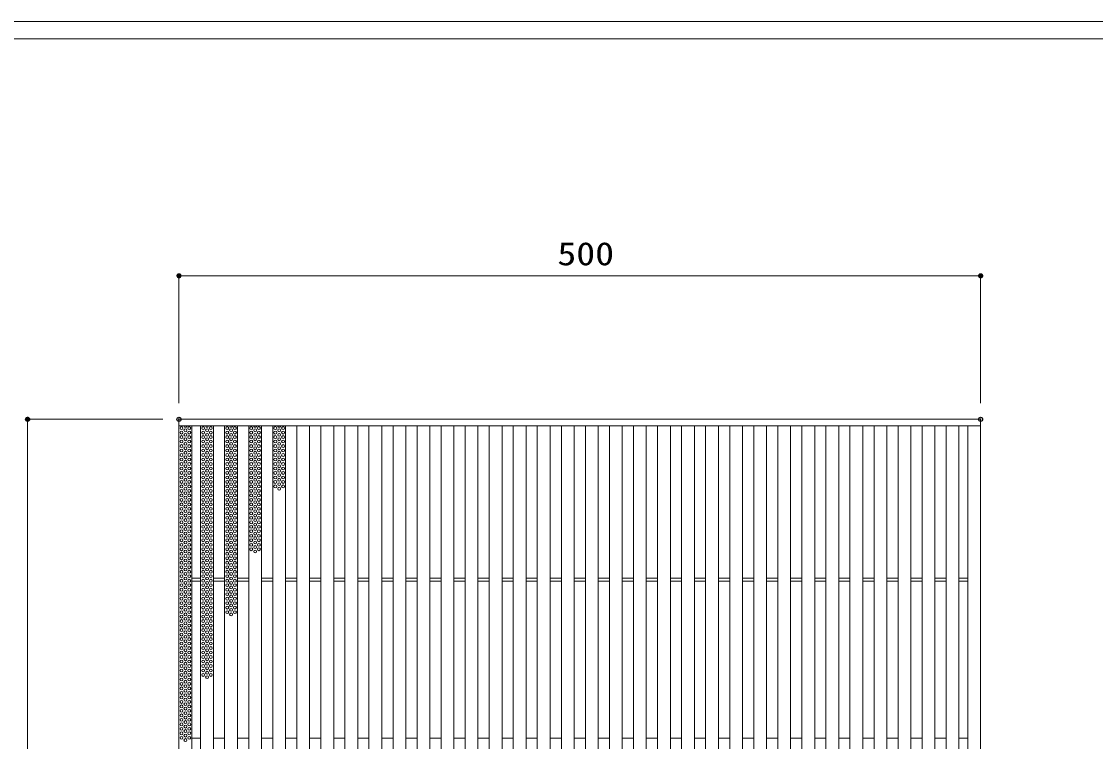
# Model space of a CAD drawing. Units: millimetres on the paper. Extents: x -216 to 216, y -153 to 153.
# Drawn here: x -82.1 to 51.9, y 62.8 to 152.6 of the extents above; entities that cross this region are included whole.
import ezdxf
from ezdxf.enums import TextEntityAlignment as Align

# ---------------------------------------------------------------- set-up
doc = ezdxf.new("R2010")
doc.units = ezdxf.units.MM
doc.header["$PDMODE"] = 32
doc.header["$PDSIZE"] = 0.5
for name, color, linetype, lineweight in [('0-0_A1FRAME', 1, 'Continuous', 9), ('0-2_蓋', 3, 'Continuous', 9), ('0-3_寸法', 4, 'Continuous', 9), ('0-4_0', 7, 'Continuous', 9)]:
    doc.layers.add(name, color=color, linetype=linetype, lineweight=lineweight)
doc.layers.add('0-5_Defpoints', color=7, linetype='Continuous')
doc.styles.add('ＭＳ ゴシック', font='')
doc.styles.get('ＭＳ ゴシック').set_extended_font_data('MS Gothic')

# ---------------------------------------------------------------- blocks, each defined once
blk = doc.blocks.new('_Dot')
at = {"layer": '0-4_0'}
for p, q in [((-0.5, 0), (-1, 0)), ((0.489, 0.1), (-0.489, 0.1)), ((0.399, 0.3), (-0.399, 0.3)), ((0.458, -0.199), (-0.458, -0.199)), ((0.3, -0.399), (-0.3, -0.399))]:
    blk.add_line(p, q, dxfattribs=at)
for points in [[(0.5, 0), (0.496, 0.063), (0.484, 0.124), (0.465, 0.184), (0.438, 0.241), (0.405, 0.294), (0.364, 0.342), (0.319, 0.385), (0.268, 0.422), (0.213, 0.452), (0.155, 0.476), (0.094, 0.491), (0.031, 0.499), (-0.031, 0.499), (-0.094, 0.491), (-0.155, 0.476), (-0.213, 0.452), (-0.268, 0.422), (-0.319, 0.385), (-0.364, 0.342), (-0.405, 0.294), (-0.438, 0.241), (-0.465, 0.184), (-0.484, 0.124), (-0.496, 0.063), (-0.5, 0), (0, 0)], [(-0.5, 0), (-0.496, -0.063), (-0.484, -0.124), (-0.465, -0.184), (-0.438, -0.241), (-0.405, -0.294), (-0.364, -0.342), (-0.319, -0.385), (-0.268, -0.422), (-0.213, -0.452), (-0.155, -0.476), (-0.094, -0.491), (-0.031, -0.499), (0.031, -0.499), (0.094, -0.491), (0.155, -0.476), (0.213, -0.452), (0.268, -0.422), (0.319, -0.385), (0.364, -0.342), (0.405, -0.294), (0.438, -0.241), (0.465, -0.184), (0.484, -0.124), (0.496, -0.063), (0.5, 0), (0, 0)]]:
    blk.add_lwpolyline(points, close=True, dxfattribs=at)
blk = doc.blocks.new('U31')
at = {"layer": '0-2_蓋'}
for centre in [(-0.48, 3.78), (-0.48, 3.22), (-0.48, 2.66), (0, 3.5), (0, 2.94), (0.48, 3.78), (0.48, 3.22), (0.48, 2.66), (-0.48, 2.1), (-0.48, 1.54), (0, 2.38), (0, 1.82), (0, 1.26), (0.48, 2.1), (0.48, 1.54), (-0.48, 0.98), (-0.48, 0.42), (-0.48, -0.14), (0, 0.7), (0, 0.14), (0.48, 0.98), (0.48, 0.42), (0.48, -0.14), (-0.48, -0.7), (-0.48, -1.26), (0, -0.42), (0, -0.98), (0.48, -0.7), (0.48, -1.26), (-0.48, -1.82), (-0.48, -2.38), (0, -1.54), (0, -2.1), (0, -2.66), (0.48, -1.82), (0.48, -2.38), (-0.48, -2.94), (-0.48, -3.5), (0, -3.22), (0, -3.78), (0.48, -2.94), (0.48, -3.5)]:
    blk.add_circle(centre, 0.18, dxfattribs=at)
blk = doc.blocks.new('U30')
at = {"layer": '0-2_蓋'}
for p in [(0, 0), (0, -7.84), (0, -15.68), (0, -23.52), (0, -31.36)]:
    blk.add_blockref('U31', p, dxfattribs=at)
blk = doc.blocks.new('U33')
at = {"layer": '0-2_蓋'}
for centre in [(-0.48, 3.78), (-0.48, 3.22), (-0.48, 2.66), (0, 3.5), (0, 2.94), (0.48, 3.78), (0.48, 3.22), (0.48, 2.66), (-0.48, 2.1), (-0.48, 1.54), (0, 2.38), (0, 1.82), (0, 1.26), (0.48, 2.1), (0.48, 1.54), (-0.48, 0.98), (-0.48, 0.42), (-0.48, -0.14), (0, 0.7), (0, 0.14), (0.48, 0.98), (0.48, 0.42), (0.48, -0.14), (-0.48, -0.7), (-0.48, -1.26), (0, -0.42), (0, -0.98), (0.48, -0.7), (0.48, -1.26), (-0.48, -1.82), (-0.48, -2.38), (0, -1.54), (0, -2.1), (0, -2.66), (0.48, -1.82), (0.48, -2.38), (-0.48, -2.94), (-0.48, -3.5), (0, -3.22), (0, -3.78), (0.48, -2.94), (0.48, -3.5)]:
    blk.add_circle(centre, 0.18, dxfattribs=at)
blk = doc.blocks.new('U32')
at = {"layer": '0-2_蓋'}
for p in [(0, 0), (0, -7.84), (0, -15.68), (0, -23.52)]:
    blk.add_blockref('U33', p, dxfattribs=at)
blk = doc.blocks.new('U35')
at = {"layer": '0-2_蓋'}
for centre in [(-0.48, 3.78), (-0.48, 3.22), (-0.48, 2.66), (0, 3.5), (0, 2.94), (0.48, 3.78), (0.48, 3.22), (0.48, 2.66), (-0.48, 2.1), (-0.48, 1.54), (0, 2.38), (0, 1.82), (0, 1.26), (0.48, 2.1), (0.48, 1.54), (-0.48, 0.98), (-0.48, 0.42), (-0.48, -0.14), (0, 0.7), (0, 0.14), (0.48, 0.98), (0.48, 0.42), (0.48, -0.14), (-0.48, -0.7), (-0.48, -1.26), (0, -0.42), (0, -0.98), (0.48, -0.7), (0.48, -1.26), (-0.48, -1.82), (-0.48, -2.38), (0, -1.54), (0, -2.1), (0, -2.66), (0.48, -1.82), (0.48, -2.38), (-0.48, -2.94), (-0.48, -3.5), (0, -3.22), (0, -3.78), (0.48, -2.94), (0.48, -3.5)]:
    blk.add_circle(centre, 0.18, dxfattribs=at)
blk = doc.blocks.new('U34')
at = {"layer": '0-2_蓋'}
for p in [(0, 0), (0, -7.84), (0, -15.68)]:
    blk.add_blockref('U35', p, dxfattribs=at)
blk = doc.blocks.new('U37')
at = {"layer": '0-2_蓋'}
for centre in [(-0.48, 3.78), (-0.48, 3.22), (-0.48, 2.66), (0, 3.5), (0, 2.94), (0.48, 3.78), (0.48, 3.22), (0.48, 2.66), (-0.48, 2.1), (-0.48, 1.54), (0, 2.38), (0, 1.82), (0, 1.26), (0.48, 2.1), (0.48, 1.54), (-0.48, 0.98), (-0.48, 0.42), (-0.48, -0.14), (0, 0.7), (0, 0.14), (0.48, 0.98), (0.48, 0.42), (0.48, -0.14), (-0.48, -0.7), (-0.48, -1.26), (0, -0.42), (0, -0.98), (0.48, -0.7), (0.48, -1.26), (-0.48, -1.82), (-0.48, -2.38), (0, -1.54), (0, -2.1), (0, -2.66), (0.48, -1.82), (0.48, -2.38), (-0.48, -2.94), (-0.48, -3.5), (0, -3.22), (0, -3.78), (0.48, -2.94), (0.48, -3.5)]:
    blk.add_circle(centre, 0.18, dxfattribs=at)
blk = doc.blocks.new('U36')
at = {"layer": '0-2_蓋'}
for p in [(0, 0), (0, -7.84)]:
    blk.add_blockref('U37', p, dxfattribs=at)
blk = doc.blocks.new('U39')
at = {"layer": '0-2_蓋'}
for centre in [(-0.48, 3.78), (-0.48, 3.22), (-0.48, 2.66), (0, 3.5), (0, 2.94), (0.48, 3.78), (0.48, 3.22), (0.48, 2.66), (-0.48, 2.1), (-0.48, 1.54), (0, 2.38), (0, 1.82), (0, 1.26), (0.48, 2.1), (0.48, 1.54), (-0.48, 0.98), (-0.48, 0.42), (-0.48, -0.14), (0, 0.7), (0, 0.14), (0.48, 0.98), (0.48, 0.42), (0.48, -0.14), (-0.48, -0.7), (-0.48, -1.26), (0, -0.42), (0, -0.98), (0.48, -0.7), (0.48, -1.26), (-0.48, -1.82), (-0.48, -2.38), (0, -1.54), (0, -2.1), (0, -2.66), (0.48, -1.82), (0.48, -2.38), (-0.48, -2.94), (-0.48, -3.5), (0, -3.22), (0, -3.78), (0.48, -2.94), (0.48, -3.5)]:
    blk.add_circle(centre, 0.18, dxfattribs=at)
blk = doc.blocks.new('U38')
at = {"layer": '0-2_蓋'}
blk.add_blockref('U39', (0, 0), dxfattribs=at)

msp = doc.modelspace()

# ---------------------------------------------------------------- linework, layer by layer
at = {"layer": '0-0_A1FRAME'}
msp.add_lwpolyline([(-215.33, 152.646), (-215.33, -152.646), (215.33, -152.646), (215.33, 152.646)], close=True, dxfattribs=at)
msp.add_lwpolyline([(199.525, -150.491), (199.525, 150.491), (-209.583, 150.491)], dxfattribs=at)
at = {"layer": '0-2_蓋'}
for p, q in [((-62.451, 3.021), (-62.451, 103.021)), ((-62.451, 103.021), (37.549, 103.021)), ((-62.451, 102.221), (37.549, 102.221)), ((-60.851, 3.821), (-60.851, 102.221)), ((-59.751, 3.821), (-59.751, 102.221)), ((-58.151, 3.821), (-58.151, 102.221)), ((-56.751, 3.821), (-56.751, 102.221)), ((-55.151, 3.821), (-55.151, 102.221)), ((-53.751, 3.821), (-53.751, 102.221)), ((-52.151, 3.821), (-52.151, 102.221)), ((-50.751, 3.821), (-50.751, 102.221)), ((-49.151, 3.821), (-49.151, 102.221)), ((-47.751, 3.821), (-47.751, 102.221)), ((-46.151, 3.821), (-46.151, 102.221)), ((-44.751, 3.821), (-44.751, 102.221)), ((-43.151, 3.821), (-43.151, 102.221)), ((-41.751, 3.821), (-41.751, 102.221)), ((-40.151, 3.821), (-40.151, 102.221)), ((-38.751, 3.821), (-38.751, 102.221)), ((-37.151, 3.821), (-37.151, 102.221)), ((-35.751, 3.821), (-35.751, 102.221)), ((-34.151, 3.821), (-34.151, 102.221)), ((-32.751, 3.821), (-32.751, 102.221)), ((-31.151, 3.821), (-31.151, 102.221)), ((-29.751, 3.821), (-29.751, 102.221)), ((-28.151, 3.821), (-28.151, 102.221)), ((-26.751, 3.821), (-26.751, 102.221)), ((-25.151, 3.821), (-25.151, 102.221)), ((-23.751, 3.821), (-23.751, 102.221)), ((-22.151, 3.821), (-22.151, 102.221)), ((-20.751, 3.821), (-20.751, 102.221)), ((-19.151, 3.821), (-19.151, 102.221)), ((-17.751, 3.821), (-17.751, 102.221)), ((-16.151, 3.821), (-16.151, 102.221)), ((-14.751, 3.821), (-14.751, 102.221)), ((-13.151, 3.821), (-13.151, 102.221)), ((-11.751, 3.821), (-11.751, 102.221)), ((-10.151, 3.821), (-10.151, 102.221)), ((-8.751, 3.821), (-8.751, 102.221)), ((-7.151, 3.821), (-7.151, 102.221)), ((-5.751, 3.821), (-5.751, 102.221)), ((-4.151, 3.821), (-4.151, 102.221)), ((-2.751, 3.821), (-2.751, 102.221)), ((-1.151, 3.821), (-1.151, 102.221)), ((0.249, 3.821), (0.249, 102.221)), ((1.849, 3.821), (1.849, 102.221)), ((3.249, 3.821), (3.249, 102.221)), ((4.849, 3.821), (4.849, 102.221)), ((6.249, 3.821), (6.249, 102.221)), ((7.849, 3.821), (7.849, 102.221)), ((9.249, 3.821), (9.249, 102.221)), ((10.849, 3.821), (10.849, 102.221)), ((12.249, 3.821), (12.249, 102.221)), ((13.849, 3.821), (13.849, 102.221)), ((15.249, 3.821), (15.249, 102.221)), ((16.849, 3.821), (16.849, 102.221)), ((18.249, 3.821), (18.249, 102.221)), ((19.849, 3.821), (19.849, 102.221)), ((21.249, 3.821), (21.249, 102.221)), ((22.849, 3.821), (22.849, 102.221)), ((24.249, 3.821), (24.249, 102.221)), ((25.849, 3.821), (25.849, 102.221)), ((27.249, 3.821), (27.249, 102.221)), ((28.849, 3.821), (28.849, 102.221)), ((30.249, 3.821), (30.249, 102.221)), ((31.849, 3.821), (31.849, 102.221)), ((33.249, 3.821), (33.249, 102.221)), ((34.849, 3.821), (34.849, 102.221)), ((35.949, 3.821), (35.949, 102.221)), ((37.549, 3.021), (37.549, 103.021)), ((-60.851, 83.221), (-59.751, 83.221)), ((-58.151, 83.221), (-56.751, 83.221)), ((-55.151, 83.221), (-53.751, 83.221)), ((-52.151, 83.221), (-50.751, 83.221)), ((-49.151, 83.221), (-47.751, 83.221)), ((-46.151, 83.221), (-44.751, 83.221)), ((-43.151, 83.221), (-41.751, 83.221)), ((-40.151, 83.221), (-38.751, 83.221)), ((-37.151, 83.221), (-35.751, 83.221)), ((-34.151, 83.221), (-32.751, 83.221)), ((-31.151, 83.221), (-29.751, 83.221)), ((-28.151, 83.221), (-26.751, 83.221)), ((-25.151, 83.221), (-23.751, 83.221)), ((-22.151, 83.221), (-20.751, 83.221)), ((-19.151, 83.221), (-17.751, 83.221)), ((-16.151, 83.221), (-14.751, 83.221)), ((-13.151, 83.221), (-11.751, 83.221)), ((-10.151, 83.221), (-8.751, 83.221)), ((-7.151, 83.221), (-5.751, 83.221)), ((-4.151, 83.221), (-2.751, 83.221)), ((-1.151, 83.221), (0.249, 83.221)), ((1.849, 83.221), (3.249, 83.221)), ((4.849, 83.221), (6.249, 83.221)), ((7.849, 83.221), (9.249, 83.221)), ((10.849, 83.221), (12.249, 83.221)), ((13.849, 83.221), (15.249, 83.221)), ((16.849, 83.221), (18.249, 83.221)), ((19.849, 83.221), (21.249, 83.221)), ((22.849, 83.221), (24.249, 83.221)), ((25.849, 83.221), (27.249, 83.221)), ((28.849, 83.221), (30.249, 83.221)), ((31.849, 83.221), (33.249, 83.221)), ((34.849, 83.221), (35.949, 83.221)), ((-60.851, 82.821), (-59.751, 82.821)), ((-58.151, 82.821), (-56.751, 82.821)), ((-55.151, 82.821), (-53.751, 82.821)), ((-52.151, 82.821), (-50.751, 82.821)), ((-49.151, 82.821), (-47.751, 82.821)), ((-46.151, 82.821), (-44.751, 82.821)), ((-43.151, 82.821), (-41.751, 82.821)), ((-40.151, 82.821), (-38.751, 82.821)), ((-37.151, 82.821), (-35.751, 82.821)), ((-34.151, 82.821), (-32.751, 82.821)), ((-31.151, 82.821), (-29.751, 82.821)), ((-28.151, 82.821), (-26.751, 82.821)), ((-25.151, 82.821), (-23.751, 82.821)), ((-22.151, 82.821), (-20.751, 82.821)), ((-19.151, 82.821), (-17.751, 82.821)), ((-16.151, 82.821), (-14.751, 82.821)), ((-13.151, 82.821), (-11.751, 82.821)), ((-10.151, 82.821), (-8.751, 82.821)), ((-7.151, 82.821), (-5.751, 82.821)), ((-4.151, 82.821), (-2.751, 82.821)), ((-1.151, 82.821), (0.249, 82.821)), ((1.849, 82.821), (3.249, 82.821)), ((4.849, 82.821), (6.249, 82.821)), ((7.849, 82.821), (9.249, 82.821)), ((10.849, 82.821), (12.249, 82.821)), ((13.849, 82.821), (15.249, 82.821)), ((16.849, 82.821), (18.249, 82.821)), ((19.849, 82.821), (21.249, 82.821)), ((22.849, 82.821), (24.249, 82.821)), ((25.849, 82.821), (27.249, 82.821)), ((28.849, 82.821), (30.249, 82.821)), ((31.849, 82.821), (33.249, 82.821)), ((34.849, 82.821), (35.949, 82.821)), ((-60.851, 63.221), (-59.751, 63.221)), ((-58.151, 63.221), (-56.751, 63.221)), ((-55.151, 63.221), (-53.751, 63.221)), ((-52.151, 63.221), (-50.751, 63.221)), ((-49.151, 63.221), (-47.751, 63.221)), ((-46.151, 63.221), (-44.751, 63.221)), ((-43.151, 63.221), (-41.751, 63.221)), ((-40.151, 63.221), (-38.751, 63.221)), ((-37.151, 63.221), (-35.751, 63.221)), ((-34.151, 63.221), (-32.751, 63.221)), ((-31.151, 63.221), (-29.751, 63.221)), ((-28.151, 63.221), (-26.751, 63.221)), ((-25.151, 63.221), (-23.751, 63.221)), ((-22.151, 63.221), (-20.751, 63.221)), ((-19.151, 63.221), (-17.751, 63.221)), ((-16.151, 63.221), (-14.751, 63.221)), ((-13.151, 63.221), (-11.751, 63.221)), ((-10.151, 63.221), (-8.751, 63.221)), ((-7.151, 63.221), (-5.751, 63.221)), ((-4.151, 63.221), (-2.751, 63.221)), ((-1.151, 63.221), (0.249, 63.221)), ((1.849, 63.221), (3.249, 63.221)), ((4.849, 63.221), (6.249, 63.221)), ((7.849, 63.221), (9.249, 63.221)), ((10.849, 63.221), (12.249, 63.221)), ((13.849, 63.221), (15.249, 63.221)), ((16.849, 63.221), (18.249, 63.221)), ((19.849, 63.221), (21.249, 63.221)), ((22.849, 63.221), (24.249, 63.221)), ((25.849, 63.221), (27.249, 63.221)), ((28.849, 63.221), (30.249, 63.221)), ((31.849, 63.221), (33.249, 63.221)), ((34.849, 63.221), (35.949, 63.221))]:
    msp.add_line(p, q, dxfattribs=at)
for centre in [(-61.651, 102.205), (-58.951, 102.205), (-55.951, 102.205), (-52.951, 102.205), (-49.951, 102.205)]:
    msp.add_arc(centre, 0.18, 174.88706, 5.11294, dxfattribs=at)
at = {"layer": '0-3_寸法'}
for p, q in [((-62.451, 105.021), (-62.451, 120.92)), ((-61.951, 120.92), (37.049, 120.92)), ((37.549, 105.021), (37.549, 120.92)), ((-64.451, 103.021), (-81.339, 103.021)), ((-81.339, 3.521), (-81.339, 102.521))]:
    msp.add_line(p, q, dxfattribs=at)
at = {"layer": '0-5_Defpoints'}
for p in [(37.549, 120.92), (-81.339, 103.021), (-62.451, 103.021), (37.549, 103.021)]:
    msp.add_point(p, dxfattribs=at)

# ---------------------------------------------------------------- block references
at = {"layer": '0-2_蓋'}
for name, p in [('U30', (-61.651, 98.145)), ('U32', (-58.951, 98.145)), ('U34', (-55.951, 98.145)), ('U36', (-52.951, 98.145)), ('U38', (-49.951, 98.145))]:
    msp.add_blockref(name, p, dxfattribs=at)
at = {"layer": '0-3_寸法', "xscale": 0.5, "yscale": 0.5}
for p, rotation in [((-62.451, 120.92), 180), ((-81.339, 103.021), 90)]:
    msp.add_blockref('_Dot', p, dxfattribs=dict(at, rotation=rotation))
msp.add_blockref('_Dot', (37.549, 120.92), dxfattribs=at)

# ---------------------------------------------------------------- texts
at = {"layer": '0-3_寸法', "style": 'ＭＳ ゴシック', "width": 1.2}
msp.add_text('500', height=2.889, dxfattribs=at).set_placement((-15.251, 121.365), align=Align.BOTTOM_LEFT)

doc.saveas('drawing.dxf')
